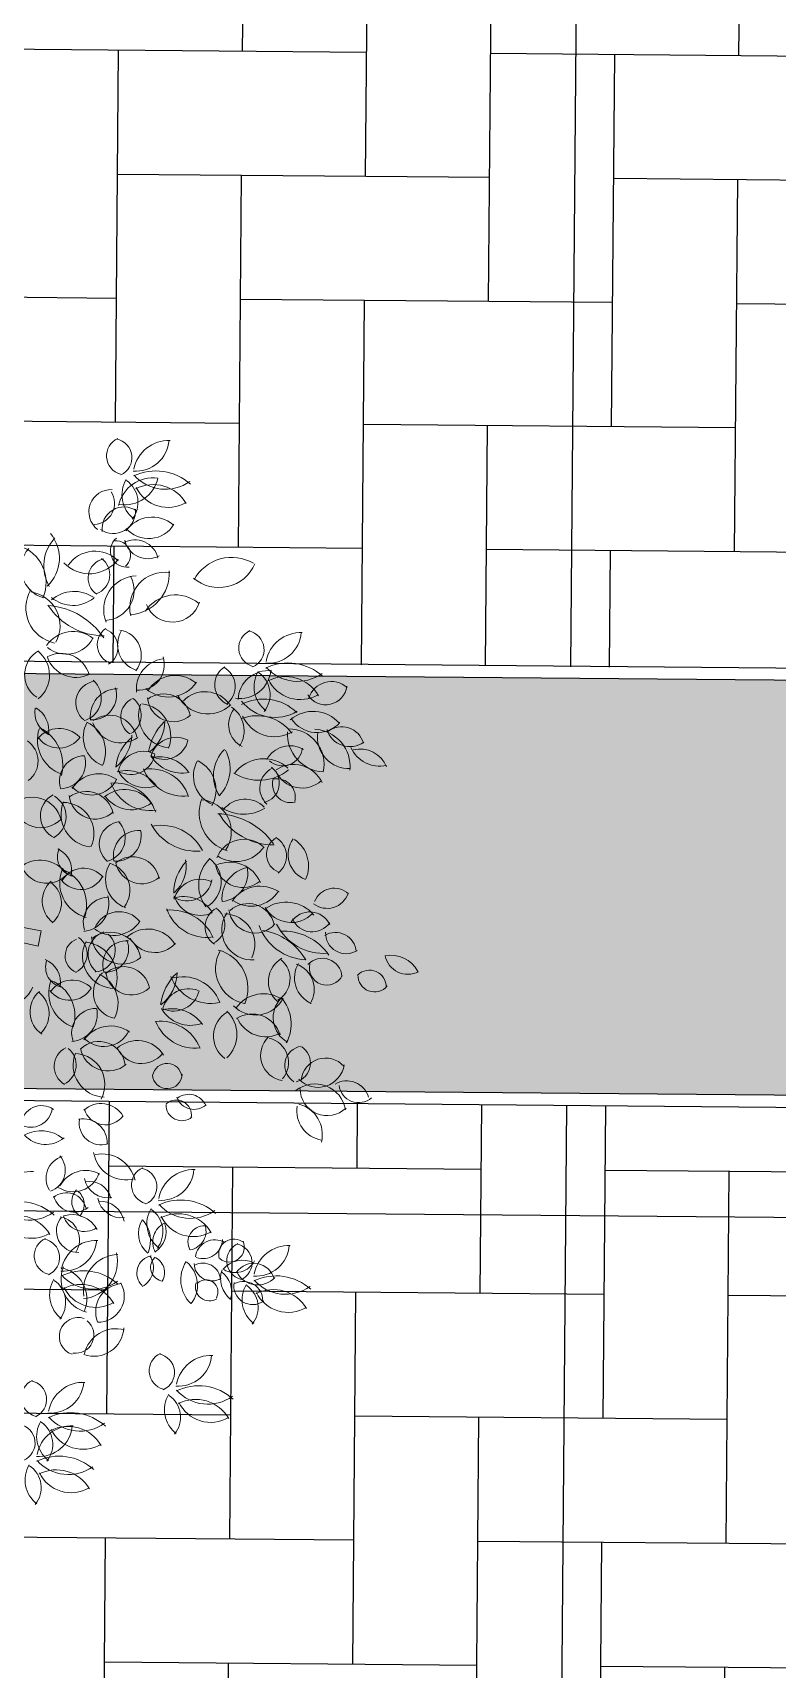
# Model space of a CAD drawing. Header units: millimetres. Extents: x 793 to 3159, y 750 to 2095.
# Drawn here: x 1248.18 to 1251.22, y 980.08 to 986.79 of the extents above; entities that cross this region are included whole.
import ezdxf

# ---------------------------------------------------------------- set-up
doc = ezdxf.new("R2010")
doc.units = ezdxf.units.MM
doc.linetypes.add('CENTER', pattern=[50.8, 31.75, -6.35, 6.35, -6.35])
doc.linetypes.add('CONTINUA', pattern=[0])
for name, color, linetype in [('A-PISOS', 252, 'Continuous'), ('A-PROY', 252, 'Continuous'), ('A-VEGETACION', 65, 'Continuous')]:
    doc.layers.add(name, color=color, linetype=linetype)
doc.layers.add('JUNTA DE CONTROL', color=7, linetype='Continuous', true_color=0xf43e0b)

# ---------------------------------------------------------------- blocks, each defined once
blk = doc.blocks.new('A$C15914C01')
at = {"layer": 'A-PISOS', "linetype": 'CONTINUA', "ltscale": 0.5}
h = blk.add_hatch(dxfattribs=at)
h.set_pattern_fill('AR-HBONE', color=250, scale=0.005, angle=45)
h.set_pattern_definition([(90, (-2174.8441, -711.9263), (-0.508, 0.508), [1.524, -0.508]), (180, (-2174.8441, -711.4183), (-0.508, 0.508), [1.524, -0.508])])
h.paths.add_polyline_path([(73.8168, -6.7051), (67.8168, -6.7051), (67.8168, -10.6088), (73.8168, -10.6088)])
h.paths.add_polyline_path([(67.8168, -4.9051), (73.8168, -4.9051), (73.8168, -0.9983), (67.8168, -0.9983)])
at = {"layer": 'A-PISOS', "color": 250, "linetype": 'CONTINUA', "ltscale": 0.5}
for p, q in [((70.8168, -0.9983), (70.8168, -4.9051)), ((70.8168, -6.7051), (70.8168, -10.6088)), ((58.8168, -7.153), (77.8618, -7.153))]:
    blk.add_line(p, q, dxfattribs=at)
blk = doc.blocks.new('XR-CONJUNTO$0$A$C458D45B7')
at = {"lineweight": 0, "extrusion": (-2.43104e-07, -5.45806e-06, 1)}
blk.add_lwpolyline([(0.1057, -1.746), (0.1681, -1.7494, -0.110183), (-0.0866, -0.95, -0.110183), (0.0225, -0.1181, 0.069274), (0.0548, -0.1083, -0.159056), (0.3751, -0.5382), (0.4313, -0.5098), (0.2694, -0.2414), (0.6188, -0.3643), (0.5483, -0.2962, -0.129481), (0.1024, -0.068, 0.184379), (0.1254, 0.0127), (0.8832, -0.1415), (0.8943, -0.0784), (0.1156, 0.0518, -0.487233), (0.1075, 0.0667, -0.157099), (0.4909, 0.4325), (0.4557, 0.4846), (0.2096, 0.2904), (0.2879, 0.6525), (0.2292, 0.5741, -0.1274), (0.063, 0.1098, -1.508538), (0.0487, 0.1166), (-0.0409, 1.3604), (-0.1014, 1.2588), (-0.0393, 0.4627, -0.187108), (-0.3498, 1.1361), (-0.3949, 1.1174), (-0.3356, 0.7801), (-0.586, 0.9428), (-0.6161, 0.9071, -0.222061), (-0.0345, 0.1193), (-0.0367, 0.1218), (-0.9935, 0.563), (-0.9683, 0.4373, -0.148996), (-0.7862, 0.3977), (-0.1177, 0.0214, -0.61159), (-0.1188, -0.006, -0.101655), (-1.381, -0.3864), (-1.4565, -0.4291), (-0.657, -0.3716, -0.12496), (-1.5382, -0.8654), (-1.5037, -0.924), (-0.968, -0.7054), (-1.2263, -1.1913), (-1.1801, -1.2004, -0.176723), (-0.0978, -0.0662, 0.164875), (-0.0374, -0.112, -0.122319), (-0.6656, -1.3725), (-0.6394, -1.3961), (-0.165, -0.7555, -0.101541), (-0.347, -1.7346), (-0.3067, -1.749), (-0.1198, -1.2235), (0.1057, -1.746)], format="xyb", close=True, dxfattribs=at)
at = {"lineweight": 0, "extrusion": (2.43104e-07, 5.45806e-06, -1)}
for centre, major_axis, start_param, end_param in [((1.2047, 1.8735), (0.0578, 0.0526, 0), 2.569534, 5.006064), ((1.153, 1.8655), (0.0521, -0.0572, 0), 4.051015, 6.582941), ((1.245, 1.9477), (0.0917, -0.1007, 0), -0.777492, 0.800951), ((1.3822, 1.7948), (0.0977, -0.1073, 0), 2.477681, 3.902549), ((1.3334, 1.6034), (0.156, 0.1421, 0), 4.983233, 6.17178), ((1.3151, 1.7162), (0.0909, 0.0828, 0), 2.943806, 4.400315), ((1.3213, 1.6411), (0.1073, 0.0977, 0), 4.075394, 5.568293), ((1.2007, 1.813), (0.1037, 0.0945, 0), 0.93843, 2.439379), ((1.1485, 1.6818), (0.0813, 0.074, 0), 6.042078, 7.680112), ((1.3664, 1.9112), (0.1269, 0.1155, 0), 1.666781, 3.133707), ((1.3223, 1.6016), (0.1055, -0.1158, 0), 3.38331, 4.908592), ((1.3796, 1.8101), (0.0974, -0.107, 0), 0.190237, 1.841773), ((1.1499, 1.643), (0.0617, -0.0677, 0), 1.384738, 3.90545), ((1.0761, 1.677), (0.064, 0.0583, 0), 0.142939, 2.254521), ((1.1583, 1.6449), (0.0609, -0.0669, 0), -0.950418, 1.336182), ((1.2034, 1.5741), (0.0607, -0.0666, 0), 2.180672, 4.465833), ((1.3207, 1.4939), (0.0968, 0.0882, 0), 4.468963, 6.135104), ((0.7863, 1.4466), (0.1042, -0.1145, 0), -1.558089, -0.023624), ((1.3021, 1.6577), (0.0817, -0.0897, 0), -0.311589, 1.576583), ((0.7305, 1.3462), (0.1061, -0.1165, 0), 4.17789, 5.832144), ((0.9098, 1.4071), (0.0922, 0.084, 0), 2.564354, 4.581363), ((1.0445, 1.4197), (0.1124, -0.1235, 0), 1.763492, 3.048606), ((1.0885, 1.3478), (0.0896, -0.0984, 0), 2.894701, 4.651743), ((1.2163, 1.4846), (0.0497, 0.0453, 0), 2.154095, 4.761131), ((1.1728, 1.4657), (0.0436, 0.0397, 0), 5.34712, 7.859851), ((1.25, 1.4337), (0.0652, -0.0716, 0), 3.353873, 5.207545), ((1.3013, 1.5509), (0.0718, 0.0654, 0), 1.80201, 3.64249), ((1.0623, 1.533), (0.1074, 0.0978, 0), 1.343784, 3.09522), ((1.1401, 1.3718), (0.0592, 0.0539, 0), 2.883799, 5.216128), ((1.0667, 1.3837), (0.0606, 0.0551, 0), 6.049447, 8.223314), ((1.5934, 1.501), (0.1183, 0.1077, 0), 1.123877, 3.002143), ((1.6493, 1.2899), (0.1299, 0.1183, 0), 4.360495, 5.965464), ((1.264, 1.2447), (0.093, -0.1021, 0), 1.914643, 3.826952), ((1.1267, 1.3204), (0.0823, -0.0904, 0), -1.350697, 0.677345), ((1.3773, 1.2548), (0.1071, 0.0976, 0), 3.627143, 5.564226), ((1.2205, 1.3933), (0.1266, 0.1153, 0), 0.666936, 2.208248), ((0.9544, 1.2463), (0.1089, 0.0991, 0), 2.493376, 4.396862), ((0.8083, 1.1701), (0.0944, -0.1037, 0), 4.007914, 5.933263), ((1.0067, 1.1728), (0.1048, 0.0954, 0), 4.716479, 6.042626), ((0.9976, 1.3915), (0.0994, 0.0906, 0), 1.606077, 3.000648), ((1.4218, 1.1595), (0.1096, 0.0998, 0), 4.447218, 6.124093), ((1.4067, 1.3114), (0.0854, 0.0778, 0), 1.013458, 3.478607), ((1.126, 1.4092), (0.1849, -0.2031, 0), 0.724844, 1.720325), ((0.8824, 0.9572), (0.2007, -0.2203, 0), 3.951237, 4.849497), ((1.0044, 1.0208), (0.0958, 0.0872, 0), 4.447811, 6.117663), ((1.1831, 1.0996), (0.0543, -0.0596, 0), 1.053155, 3.251216), ((1.1076, 1.0867), (0.0591, 0.0538, 0), 5.835663, 8.030113), ((1.2949, 1.1015), (0.0809, 0.0737, 0), 2.615368, 4.390992), ((1.1796, 1.057), (0.0767, 0.0698, 0), 5.582465, 7.669786), ((1.7599, 1.0963), (0.0578, 0.0526, 0), 2.569534, 5.006064), ((1.7082, 1.0883), (0.0521, -0.0572, 0), 4.051015, 6.582941), ((1.8002, 1.1705), (0.0917, -0.1007, 0), -0.777492, 0.800951), ((1.9374, 1.0176), (0.0977, -0.1073, 0), 2.477681, 3.902549), ((0.9742, 1.1809), (0.0917, 0.0835, 0), 1.215767, 2.960129), ((0.9191, 0.9718), (0.0753, -0.0827, 0), 1.313815, 3.349576), ((0.7825, 0.9675), (0.0853, -0.0936, 0), 4.544935, 6.312543), ((0.9566, 0.9403), (0.0806, -0.0885, 0), 3.370813, 5.157583), ((1.0156, 1.0868), (0.0921, 0.0838, 0), 1.841381, 3.51856), ((1.3902, 0.9219), (0.092, 0.0838, 0), 3.755875, 5.297094), ((1.2736, 1.0193), (0.0776, 0.0706, 0), 0.406359, 2.386168), ((1.672, 0.944), (0.0638, 0.0581, 0), 2.666489, 4.89175), ((1.5789, 0.9353), (0.0672, 0.0612, 0), 5.948182, 7.930883), ((1.6894, 1.0137), (0.0927, 0.0844, 0), 0.799218, 2.447222), ((1.8061, 0.8808), (0.0831, -0.0913, 0), 2.334246, 3.973514), ((1.8885, 0.8262), (0.156, 0.1421, 0), 4.983233, 6.17178), ((1.9216, 1.134), (0.1269, 0.1155, 0), 1.666781, 3.133707), ((1.1085, 0.8596), (0.0605, -0.0665, 0), 1.397227, 3.718561), ((1.0273, 0.8777), (0.0708, 0.0645, 0), 6.13543, 8.311571), ((1.3947, 1.027), (0.0932, -0.1024, 0), -0.25807, 1.453854), ((1.4262, 0.848), (0.0876, -0.0961, 0), 2.814409, 4.565511), ((1.8703, 0.939), (0.0909, 0.0828, 0), 2.943806, 4.400315), ((1.7037, 0.9046), (0.0813, 0.074, 0), 6.042078, 7.680112), ((1.8775, 0.8244), (0.1055, -0.1158, 0), 3.38331, 4.908592), ((1.9348, 1.0329), (0.0974, -0.107, 0), 0.190237, 1.841773), ((2.0405, 0.9558), (0.0587, -0.0645, 0), -0.724942, 1.726058), ((2.0648, 0.8685), (0.071, 0.0646, 0), 4.151426, 6.168286), ((1.1927, 0.8056), (0.0766, -0.0842, 0), 2.169655, 3.836341), ((1.083, 0.891), (0.0687, -0.0755, 0), -1.14803, 0.774852), ((1.2873, 0.805), (0.0618, 0.0563, 0), 2.887633, 4.992149), ((1.1995, 0.8106), (0.0592, -0.065, 0), 4.536575, 6.457466), ((1.4175, 0.8946), (0.0717, -0.0787, 0), 0.005641, 2.204362), ((1.3802, 0.7905), (0.0819, 0.0746, 0), 4.800278, 6.787688), ((1.5569, 0.9599), (0.1017, 0.0926, 0), 1.53285, 3.394624), ((1.5489, 0.7897), (0.0916, 0.0834, 0), 4.639012, 6.391459), ((1.7909, 0.6955), (0.1422, 0.1295, 0), 4.938646, 6.213219), ((1.8321, 0.9856), (0.1277, 0.1163, 0), 1.736283, 3.202468), ((0.9534, 0.8183), (0.0686, -0.0753, 0), 1.181124, 2.464126), ((0.8007, 0.7407), (0.0738, -0.081, 0), 4.41164, 5.590802), ((1.1603, 0.6968), (0.0837, 0.0762, 0), 4.801306, 6.789719), ((1.4108, 0.8151), (0.0902, -0.0991, 0), 0.806193, 2.626396), ((1.2759, 0.7256), (0.0902, -0.0991, 0), 3.977608, 5.798449), ((1.7473, 0.7824), (0.0749, 0.0682, 0), 2.758287, 4.551845), ((1.5937, 0.7543), (0.0858, 0.0782, 0), 6.016735, 7.583178), ((1.7659, 0.6448), (0.1288, 0.1173, 0), 5.061729, 6.377885), ((1.8322, 0.877), (0.0963, -0.1058, 0), 0.185746, 1.870263), ((1.9932, 0.6983), (0.0961, -0.1055, 0), 3.150996, 4.716777), ((2.0064, 0.8809), (0.0937, 0.0854, 0), 1.46165, 3.280739), ((1.0128, 0.7058), (0.1097, 0.0999, 0), 2.621006, 4.188153), ((0.9555, 0.6379), (0.0846, 0.077, 0), 4.543425, 6.229143), ((0.7976, 0.5988), (0.1163, -0.1277, 0), 4.342379, 5.681106), ((1.1767, 0.7201), (0.084, -0.0923, 0), 1.118017, 2.804838), ((1.0123, 0.6583), (0.089, -0.0977, 0), 4.294454, 5.876201), ((1.2035, 0.8172), (0.0808, -0.0887, 0), 0.092923, 1.977664), ((1.541, 0.6301), (0.1501, -0.1649, 0), 2.46149, 3.089068), ((1.2241, 0.7888), (0.1083, -0.1189, 0), -0.839842, 0.076229), ((2.0436, 0.7493), (0.1051, -0.1154, 0), 0.784975, 2.34939), ((1.895, 0.6229), (0.1068, 0.0972, 0), 5.428094, 7.228134), ((1.9916, 0.6138), (0.1043, -0.1145, 0), 3.932876, 5.51985), ((2.1397, 0.7382), (0.0871, -0.0957, 0), 0.673365, 2.436248), ((2.1421, 0.7965), (0.0656, -0.072, 0), 0.099805, 2.010463), ((2.1109, 0.6877), (0.0621, -0.0682, 0), 3.181514, 5.162167), ((0.7697, 0.6152), (0.0667, -0.0732, 0), 4.451717, 6.378593), ((0.9514, 0.7771), (0.0779, 0.0709, 0), 1.330154, 3.178298), ((1.3643, 0.5848), (0.1194, -0.1311, 0), 2.37923, 3.193648), ((1.061, 0.7395), (0.128, -0.1405, 0), -0.784182, 0.00199), ((1.4333, 0.6173), (0.0792, 0.0721, 0), 4.133492, 5.913453), ((1.3835, 0.7314), (0.0727, 0.0663, 0), 0.919137, 2.878591), ((1.7353, 0.573), (0.0996, -0.1093, 0), 1.696285, 3.096425), ((1.4938, 0.597), (0.1088, -0.1195, 0), -1.343022, -0.102244), ((1.9006, 0.5896), (0.0803, 0.0731, 0), 4.360409, 5.96059), ((1.8685, 0.697), (0.0551, -0.0606, 0), -0.732342, 1.438682), ((2.2645, 0.7491), (0.086, -0.0945, 0), 0.49687, 1.882198), ((2.1878, 0.572), (0.0873, 0.0795, 0), 5.195254, 6.607348), ((1.0619, 0.538), (0.0771, 0.0702, 0), 3.578431, 5.411906), ((0.9566, 0.6106), (0.0784, 0.0714, 0), 0.436241, 2.259906), ((1.3008, 0.5586), (0.0784, 0.0714, 0), 4.101275, 5.885898), ((1.2466, 0.6694), (0.0679, -0.0745, 0), -0.680065, 1.231452), ((1.3334, 0.431), (0.1199, 0.1092, 0), 5.273956, 6.694812), ((1.4562, 0.728), (0.1107, 0.1008, 0), 2.096157, 3.293233), ((1.3665, 0.4977), (0.0986, -0.1083, 0), 3.64898, 4.819134), ((1.632, 0.5695), (0.0934, 0.085, 0), 2.670249, 4.371423), ((1.466, 0.5092), (0.0985, 0.0897, 0), 5.897661, 7.518178), ((1.7945, 0.4948), (0.1, -0.1098, 0), 2.927447, 4.595886), ((1.8678, 0.5245), (0.0662, 0.0603, 0), 3.038614, 4.984341), ((1.7767, 0.5428), (0.0601, 0.0547, 0), 6.07195, 8.333963), ((1.9175, 0.4935), (0.0864, -0.0949, 0), 3.269555, 4.993185), ((1.088, 0.5957), (0.0844, 0.0768, 0), 1.169358, 3.071745), ((1.1197, 0.4426), (0.0853, -0.0936, 0), 2.842397, 4.486074), ((1.1863, 0.3544), (0.1203, -0.1321, 0), 3.77634, 5.096511), ((1.2348, 0.4358), (0.1098, 0.1, 0), 5.169368, 6.378412), ((1.3079, 0.64), (0.0836, -0.0918, 0), 0.349385, 1.792287), ((1.464, 0.6612), (0.1312, 0.1195, 0), 2.177072, 3.48534), ((1.7713, 0.7471), (0.1424, 0.1297, 0), 1.613061, 2.85523), ((1.9049, 0.5403), (0.0506, -0.0555, 0), 0.487336, 2.659089), ((1.8486, 0.4869), (0.0508, -0.0558, 0), 3.712422, 5.67171), ((1.949, 0.6437), (0.0794, -0.0872, 0), -0.015353, 1.86175), ((0.8499, 0.3477), (0.0893, 0.0814, 0), 4.677287, 6.768745), ((0.9807, 0.3937), (0.0663, -0.0728, 0), 1.151836, 3.380423), ((0.8908, 0.3895), (0.0716, 0.0652, 0), 5.958243, 8.074739), ((1.1049, 0.4906), (0.0793, 0.0722, 0), 1.533613, 3.760744), ((1.0697, 0.3839), (0.0756, -0.083, 0), 3.217275, 5.232157), ((1.2286, 0.3762), (0.0968, 0.0882, 0), 4.743456, 6.397223), ((1.2521, 0.5565), (0.0977, 0.089, 0), 1.621032, 3.240103), ((1.3275, 0.5924), (0.1258, 0.1146, 0), 2.147165, 3.513976), ((1.6951, 0.4196), (0.1098, -0.1206, 0), 1.02251, 2.655312), ((1.5334, 0.3392), (0.0887, -0.0974, 0), 3.932198, 6.037993), ((1.7204, 0.3656), (0.0819, 0.0746, 0), 4.52524, 6.227149), ((0.8831, 0.4602), (0.0782, -0.0859, 0), -0.072116, 2.100473), ((1.1017, 0.4035), (0.0999, 0.091, 0), 2.417589, 4.240237), ((0.975, 0.3218), (0.0943, 0.0859, 0), 5.432363, 7.442825), ((1.6034, 0.1235), (0.2151, 0.1959, 0), 5.465833, 6.388216), ((1.8324, 0.5474), (0.1895, 0.1725, 0), 2.274403, 3.341796), ((1.7114, 0.5766), (0.1199, 0.1092, 0), 1.728261, 2.878998), ((1.2161, 0.2832), (0.0673, 0.0612, 0), 2.962339, 5.371728), ((1.1335, 0.306), (0.0721, 0.0656, 0), 6.233027, 8.310845), ((1.2881, 0.2359), (0.0702, -0.0771, 0), 2.086658, 3.920651), ((1.193, 0.3155), (0.0695, -0.0763, 0), -1.080273, 0.780013), ((1.5187, 0.4684), (0.1407, -0.1545, 0), 0.640677, 1.802056), ((1.3814, 0.1749), (0.139, 0.1266, 0), 5.240357, 6.537285), ((1.7193, 0.1934), (0.0877, 0.0798, 0), 4.231785, 6.165473), ((1.6841, 0.3589), (0.1027, 0.0935, 0), 1.321927, 2.871663), ((1.8882, 0.2529), (0.0574, 0.0522, 0), 2.659984, 4.886166), ((1.8046, 0.2444), (0.0651, 0.0593, 0), 5.956365, 7.910978), ((2.0071, 0.2546), (0.073, -0.0801, 0), 1.067899, 2.92199), ((1.8529, 0.2045), (0.0881, -0.0968, 0), 4.451396, 5.845093), ((0.8875, 0.0763), (0.0906, -0.0995, 0), 3.208281, 4.799812), ((1.0376, 0.2277), (0.061, 0.0555, 0), 2.56328, 4.27584), ((0.9174, 0.1696), (0.0717, 0.0653, 0), 5.868543, 7.246202), ((1.2777, 0.1403), (0.0836, -0.0918, 0), 1.05786, 2.852332), ((1.1395, 0.0928), (0.0847, 0.0772, 0), 5.715564, 7.653398), ((1.2653, 0.1224), (0.081, 0.0738, 0), 4.745986, 6.818095), ((1.3006, 0.2313), (0.081, 0.0737, 0), 1.566682, 3.632794), ((1.6198, 0.0907), (0.1252, -0.1375, 0), 2.280882, 3.058707), ((1.3423, 0.1923), (0.1035, 0.0943, 0), 0.520555, 1.572296), ((1.6872, 0.1238), (0.1023, -0.1123, 0), 1.657783, 3.088171), ((1.5085, 0.1335), (0.0877, 0.0799, 0), 6.067834, 8.045041), ((1.6639, 0.0822), (0.0907, -0.0996, 0), 3.428976, 5.043905), ((0.9113, 0.2286), (0.0826, 0.0753, 0), 1.505724, 3.50646), ((1.114, 0.1223), (0.1092, 0.0994, 0), 2.564545, 4.284212), ((0.9211, 0.028), (0.116, 0.1056, 0), 5.777895, 7.358046), ((1.0515, 0.1937), (0.0742, 0.0675, 0), 1.202907, 3.195018), ((1.0653, 0.0787), (0.0761, 0.0693, 0), 4.390858, 6.307193), ((1.4867, 0.1575), (0.0691, -0.0759, 0), -0.69434, 1.265921), ((1.5428, 0.035), (0.074, -0.0812, 0), 2.549086, 4.298299), ((1.7132, 0.227), (0.076, -0.0835, 0), 0.028742, 2.061808), ((1.7609, 0.0696), (0.0958, 0.0873, 0), 3.773279, 5.238917), ((1.6186, 0.1711), (0.0865, 0.0788, 0), 0.496987, 2.185336), ((1.0061, 0.0455), (0.0741, -0.0813, 0), 1.382971, 3.131901), ((0.8706, 0.0349), (0.0772, 0.0703, 0), 6.063501, 7.880105), ((1.0551, 0.0354), (0.0842, 0.0767, 0), 0.426936, 2.193481), ((1.4792, -0.0603), (0.0897, -0.0984, 0), 3.52824, 4.904396), ((1.5428, 0.1079), (0.0824, 0.0751, 0), 1.848943, 3.581152), ((1.7894, -0.0171), (0.0929, -0.102, 0), 2.877066, 4.459805), ((1.7491, 0.1705), (0.0979, 0.0892, 0), 1.28174, 2.88803), ((1.8968, -0.0911), (0.1001, -0.1099, 0), 3.256708, 4.738799), ((2.0615, 0.1253), (0.061, -0.0669, 0), -0.518451, 1.382328), ((2.0917, 0.0318), (0.0638, 0.0581, 0), 4.23997, 6.17382), ((1.1683, -0.0388), (0.076, 0.0692, 0), 3.547046, 5.406033), ((1.2143, -0.1026), (0.0802, 0.073, 0), 4.235733, 6.327879), ((1.4251, -0.1752), (0.1293, -0.1419, 0), 3.772047, 5.013684), ((1.5677, 0.0768), (0.1144, -0.1256, 0), 0.568993, 1.974998), ((1.6504, -0.0484), (0.0635, 0.0578, 0), 2.884053, 4.963442), ((1.5628, -0.042), (0.0613, 0.0558, 0), 6.014393, 8.125504), ((1.757, -0.0586), (0.0915, 0.0833, 0), 2.215722, 4.462887), ((1.645, -0.1202), (0.0839, -0.0921, 0), 3.876593, 5.891738), ((1.7677, 0.0361), (0.0726, -0.0797, 0), -0.136696, 2.171298), ((1.7409, -0.0601), (0.0804, 0.0732, 0), 4.693667, 6.792912), ((1.9147, 0.0973), (0.0829, -0.091, 0), -0.068111, 1.76351), ((1.9938, -0.0721), (0.0613, -0.0673, 0), 2.873091, 4.978991), ((1.1895, 0.0349), (0.0855, -0.0939, 0), -0.278734, 1.37918), ((1.3332, -0.1909), (0.0947, 0.0862, 0), 4.69751, 6.460587), ((1.9848, 0.0357), (0.1576, 0.1435, 0), 2.336955, 3.515873), ((1.7667, -0.306), (0.1835, 0.1671, 0), 5.585592, 6.477293), ((2.0481, 0.0637), (0.144, -0.1582, 0), 0.643081, 1.840023), ((1.8872, -0.2906), (0.1545, -0.1697, 0), 3.813215, 4.826803), ((2.0017, 0.0257), (0.0654, 0.0596, 0), 1.333269, 3.450252), ((2.1007, -0.148), (0.0571, -0.0627, 0), 3.314505, 5.359234), ((2.1423, -0.0658), (0.062, 0.0565, 0), 1.726458, 3.911006), ((1.067, -0.178), (0.0541, 0.0492, 0), 2.68322, 5.063205), ((1.0009, -0.1711), (0.0613, 0.0558, 0), 6.051792, 8.118656), ((1.1962, -0.1774), (0.0971, 0.0884, 0), 2.300818, 4.341939), ((1.0615, -0.2672), (0.099, -0.1087, 0), 3.994279, 5.774751), ((1.1835, -0.1681), (0.0708, 0.0645, 0), 2.999749, 5.104731), ((1.2249, -0.0831), (0.0927, 0.0845, 0), 1.629632, 3.754582), ((1.1794, -0.2041), (0.0843, -0.0926, 0), 3.23424, 5.252568), ((1.1094, -0.1535), (0.0662, 0.0602, 0), 6.175407, 8.492855), ((1.2458, -0.2104), (0.0657, -0.0721, 0), 1.984045, 3.950075), ((1.1573, -0.1474), (0.0709, 0.0646, 0), 0.342552, 2.363011), ((1.3583, -0.0424), (0.0861, 0.0784, 0), 1.479157, 3.339545), ((0.9981, -0.226), (0.0616, 0.0561, 0), 2.469047, 4.222675), ((0.879, -0.2881), (0.0659, -0.0723, 0), 4.22568, 5.634213), ((1.756, -0.2172), (0.098, -0.1076, 0), 0.919855, 2.815011), ((1.5813, -0.3024), (0.11, -0.1208, 0), 4.122007, 5.830458), ((1.937, -0.2675), (0.0737, -0.081, 0), 1.444926, 3.346793), ((1.8155, -0.2583), (0.0678, -0.0744, 0), 4.55223, 6.483797), ((2.0486, -0.25), (0.077, -0.0845, 0), 1.131384, 2.832042), ((1.9072, -0.3001), (0.0807, 0.0735, 0), 5.75833, 7.572133), ((2.0484, -0.2506), (0.0543, -0.0596, 0), 3.040318, 5.351056), ((2.0653, -0.2087), (0.0478, -0.0525, 0), -0.381889, 2.519007), ((2.3304, -0.2743), (0.0822, -0.0902, 0), 3.645066, 4.967734), ((2.3965, -0.1345), (0.0702, 0.0639, 0), 1.816329, 3.659053), ((1.2195, -0.3259), (0.0723, -0.0794, 0), 0.935119, 3.152125), ((1.0826, -0.3727), (0.0884, -0.0971, 0), 4.292569, 5.905348), ((1.2355, -0.3272), (0.0729, -0.0801, 0), 3.111573, 5.233329), ((1.2669, -0.2279), (0.0717, -0.0788, 0), -0.017107, 2.169928), ((1.6019, -0.3954), (0.1448, -0.159, 0), 2.421865, 3.100606), ((1.2829, -0.2402), (0.1147, -0.1259, 0), -0.838067, 0.064627), ((1.5888, -0.1889), (0.1289, 0.1174, 0), 2.079872, 3.486061), ((1.4803, -0.4172), (0.1086, -0.1192, 0), 3.550023, 5.077952), ((2.2618, -0.2355), (0.046, -0.0505, 0), -0.150233, 2.313194), ((2.2418, -0.2842), (0.0509, 0.0463, 0), 4.671369, 7.019502), ((0.728, -0.2461), (0.1016, -0.1116, 0), -0.392699, 1.416384), ((0.9635, -0.4091), (0.0736, -0.0808, 0), 1.306379, 3.162265), ((0.8195, -0.4188), (0.0834, 0.076, 0), 6.107054, 7.814598), ((1.075, -0.3301), (0.098, -0.1076, 0), 1.026297, 2.64588), ((1.0138, -0.2583), (0.0759, 0.0691, 0), 1.246349, 3.209663), ((0.882, -0.4268), (0.1053, -0.1156, 0), 4.242804, 5.729802), ((1.0276, -0.3853), (0.0795, 0.0724, 0), 4.458357, 6.248414), ((1.5045, -0.4148), (0.0815, 0.0742, 0), 4.139575, 5.785791), ((1.4394, -0.2899), (0.0724, -0.0795, 0), -0.621746, 1.129501), ((1.8109, -0.4569), (0.1015, 0.0924, 0), 4.472501, 6.03354), ((1.7614, -0.4437), (0.1203, 0.1096, 0), 6.282223, 7.50516), ((1.1263, -0.4919), (0.074, 0.0674, 0), 3.497373, 5.431261), ((1.0172, -0.4171), (0.0834, 0.0759, 0), 0.522201, 2.222682), ((1.5107, -0.3149), (0.1032, 0.094, 0), 1.972829, 3.329136), ((1.4379, -0.5406), (0.1132, 0.1031, 0), 5.178593, 6.391981), ((1.7212, -0.4945), (0.0844, 0.0769, 0), 2.921424, 4.898357), ((1.5708, -0.4908), (0.0887, -0.0974, 0), 4.624499, 6.245935), ((1.776, -0.2819), (0.0847, -0.093, 0), -0.387081, 1.524271), ((1.7652, -0.5238), (0.0809, -0.0889, 0), 3.304004, 5.142297), ((1.9638, -0.4153), (0.0768, -0.0843, 0), 1.231448, 3.066665), ((1.1878, -0.5954), (0.0893, -0.098, 0), 2.893248, 4.484243), ((1.3911, -0.6161), (0.1186, -0.1303, 0), 3.751224, 5.04893), ((1.5298, -0.374), (0.1172, -0.1286, 0), 0.608217, 1.916874), ((1.819, -0.3683), (0.0943, 0.0859, 0), 1.81204, 3.465097), ((1.1406, -0.6349), (0.0726, -0.0797, 0), 3.097635, 5.344847), ((1.1577, -0.4355), (0.0757, -0.0832, 0), -0.410198, 1.564219), ((1.2984, -0.6458), (0.0925, 0.0842, 0), 4.69803, 6.451656), ((1.9055, -0.5708), (0.0701, -0.077, 0), 0.868385, 3.107628), ((1.8147, -0.6013), (0.0684, -0.0752, 0), 4.086493, 6.142639), ((1.9797, -0.6098), (0.0531, -0.0583, 0), 1.27183, 3.717815), ((1.9253, -0.6015), (0.0597, 0.0543, 0), 6.025032, 8.287942), ((1.0432, -0.6316), (0.0635, 0.0578, 0), 2.828355, 4.970388), ((0.9604, -0.6267), (0.0642, 0.0584, 0), 6.104573, 8.123386), ((1.166, -0.6234), (0.0885, -0.0972, 0), 0.750634, 2.670163), ((1.0384, -0.705), (0.0858, -0.0942, 0), 3.951231, 5.923783), ((1.1762, -0.5315), (0.0858, 0.0782, 0), 1.595626, 3.656981), ((1.3126, -0.5044), (0.0742, -0.0815, 0), -0.185563, 1.859253), ((2.0694, -0.6791), (0.0677, -0.0743, 0), 2.389715, 4.70032), ((1.4206, -0.6545), (0.045, 0.041, 0), 0.745147, 3.783208), ((1.4206, -0.6724), (0.0447, 0.0407, 0), 4.046495, 6.887858), ((2.0365, -0.5907), (0.0801, 0.073, 0), 0.865837, 3.095513), ((2.1578, -0.7629), (0.0624, -0.0685, 0), 3.315824, 5.152296), ((1.5113, -0.8135), (0.0514, -0.0565, 0), 3.212513, 5.011871), ((2.0285, -0.812), (0.0854, -0.0937, 0), 3.194354, 5.266214), ((2.0764, -0.7036), (0.0819, 0.0746, 0), 1.519596, 3.869397), ((2.2045, -0.6777), (0.0544, -0.0598, 0), 0.009364, 2.152356), ((0.9098, -0.8788), (0.0568, -0.0624, 0), 2.393253, 4.474922), ((1.1541, -0.8854), (0.077, 0.0701, 0), 4.690567, 6.465808), ((1.4824, -0.7811), (0.0478, 0.0435, 0), 1.591957, 3.894), ((1.4605, -0.8232), (0.0416, -0.0457, 0), 3.128591, 5.60002), ((1.5314, -0.724), (0.0552, 0.0503, 0), 1.558302, 3.521751), ((2.0741, -0.7951), (0.0813, -0.0893, 0), 0.876257, 2.452635), ((1.9318, -0.8938), (0.0862, -0.0947, 0), 4.111917, 5.679083), ((0.8645, -0.7958), (0.0594, -0.0652, 0), -0.726496, 1.218619), ((1.1537, -0.8603), (0.061, -0.0669, 0), 0.413196, 2.457667), ((1.0811, -0.944), (0.073, 0.0665, 0), 5.248983, 7.046658), ((1.1694, -0.7784), (0.0664, 0.0605, 0), 1.357884, 3.565082), ((0.926, -0.8367), (0.0863, 0.0786, 0), 1.589818, 3.127586), ((0.9106, -1.0346), (0.0926, -0.1017, 0), 3.353254, 4.564957), ((1.0253, -1.0902), (0.069, 0.0628, 0), 3.308647, 5.138973), ((0.9205, -1.0592), (0.0664, 0.0605, 0), 6.277686, 8.249253), ((1.2581, -0.957), (0.1004, 0.0914, 0), 2.033796, 3.688076), ((1.1614, -1.1268), (0.103, 0.0938, 0), 5.235197, 6.77359), ((0.8777, -1.2094), (0.0977, -0.1073, 0), 2.477681, 3.902549), ((1.0421, -1.0332), (0.0826, 0.0753, 0), 1.048711, 2.866113), ((1.0967, -1.1776), (0.0894, 0.0814, 0), 4.357835, 5.930551), ((1.3608, -1.1116), (0.0578, 0.0526, 0), 2.569534, 5.006064), ((1.3091, -1.1196), (0.0521, -0.0572, 0), 4.051015, 6.582941), ((1.4011, -1.0374), (0.0917, -0.1007, 0), -0.777492, 0.800951), ((1.5383, -1.1903), (0.0977, -0.1073, 0), 2.477681, 3.902549), ((1.1075, -1.1835), (0.0461, -0.0506, 0), 1.181961, 3.053836), ((1.1846, -1.0688), (0.0724, 0.066, 0), 2.126203, 3.662822), ((1.1126, -1.19), (0.0655, 0.0597, 0), 5.242094, 6.774017), ((0.8289, -1.4008), (0.156, 0.1421, 0), 4.983233, 6.17178), ((1.0176, -1.2329), (0.0616, 0.0561, 0), 4.748267, 6.798588), ((1.0502, -1.1398), (0.0656, 0.0598, 0), 1.617108, 3.605764), ((1.019, -1.1975), (0.0479, -0.0526, 0), 4.531679, 6.114111), ((1.242, -1.15), (0.0725, 0.066, 0), 2.164318, 3.678188), ((1.1553, -1.2826), (0.0683, -0.075, 0), 3.854023, 5.240722), ((1.4895, -1.3817), (0.156, 0.1421, 0), 4.983233, 6.17178), ((1.5226, -1.0739), (0.1269, 0.1155, 0), 1.666781, 3.133707), ((1.4784, -1.3835), (0.1055, -0.1158, 0), 3.38331, 4.908592), ((0.862, -1.093), (0.1269, 0.1155, 0), 1.666781, 3.133707), ((0.8178, -1.4026), (0.1055, -0.1158, 0), 3.38331, 4.908592), ((0.8751, -1.194), (0.0974, -0.107, 0), 0.190237, 1.841773), ((1.0668, -1.3051), (0.0651, 0.0593, 0), 2.253087, 4.566682), ((0.9783, -1.3425), (0.0642, -0.0705, 0), 4.03691, 6.007166), ((1.0918, -1.2176), (0.0659, 0.06, 0), 1.69823, 3.571093), ((1.043, -1.3545), (0.0783, -0.086, 0), 3.570728, 4.946469), ((1.4183, -1.3094), (0.0769, 0.0701, 0), 2.97626, 4.426761), ((1.2348, -1.342), (0.0872, -0.0957, 0), 4.707112, 5.824159), ((1.4712, -1.2689), (0.0909, 0.0828, 0), 2.943806, 4.400315), ((1.3047, -1.3033), (0.0813, 0.074, 0), 6.042078, 7.680112), ((1.4594, -1.343), (0.0578, -0.0634, 0), 1.791928, 3.410217), ((1.3267, -1.3023), (0.0744, 0.0678, 0), 0.401855, 1.714979), ((1.5357, -1.175), (0.0974, -0.107, 0), 0.190237, 1.841773), ((1.5135, -1.2978), (0.0522, -0.0573, 0), -1.25973, 0.566902), ((0.9678, -1.4088), (0.0578, 0.0526, 0), 2.569534, 5.006064), ((0.9161, -1.4168), (0.0521, -0.0572, 0), 4.051015, 6.582941), ((1.1453, -1.4875), (0.0977, -0.1073, 0), 2.477681, 3.902549), ((1.584, -1.3411), (0.0445, -0.0489, 0), 1.786118, 3.912369), ((1.629, -1.4107), (0.0588, 0.0536, 0), 3.97883, 5.958356), ((1.5783, -1.3283), (0.0545, -0.0598, 0), -0.813038, 1.059981), ((1.7069, -1.3894), (0.042, -0.0461, 0), 2.007707, 4.557266), ((1.6874, -1.3597), (0.0414, -0.0455, 0), -1.262708, 1.413944), ((1.0081, -1.3346), (0.0917, -0.1007, 0), -0.777492, 0.800951), ((1.2417, -1.546), (0.0999, -0.1097, 0), 2.132888, 3.812413), ((1.0778, -1.4302), (0.1128, 0.1028, 0), 0.48437, 2.20123), ((1.3819, -1.4714), (0.0526, 0.0479, 0), 3.048286, 5.247826), ((1.2889, -1.4511), (0.0602, -0.0661, 0), -1.42151, 0.212376), ((1.3575, -1.4699), (0.0495, 0.045, 0), 5.804263, 7.555064), ((1.7437, -1.5154), (0.069, -0.0758, 0), 2.992613, 4.319172), ((1.7562, -1.4153), (0.0578, 0.0526, 0), 2.569534, 5.006064), ((1.7045, -1.4233), (0.0521, -0.0572, 0), 4.051015, 6.582941), ((1.7965, -1.3411), (0.0917, -0.1007, 0), -0.777492, 0.800951), ((1.9337, -1.494), (0.0977, -0.1073, 0), 2.477681, 3.902549), ((1.1414, -1.5014), (0.0944, -0.1036, 0), 0.982263, 2.662977), ((0.9783, -1.5849), (0.0873, -0.0959, 0), 4.040533, 5.825192), ((1.0965, -1.6789), (0.156, 0.1421, 0), 4.983233, 6.17178), ((1.4235, -1.448), (0.0382, -0.0419, 0), 0.840385, 3.053217), ((1.6259, -1.4952), (0.0909, -0.0998, 0), 1.486848, 2.875757), ((1.436, -1.5206), (0.0916, 0.0834, 0), 6.141567, 7.656072), ((1.6176, -1.4269), (0.0492, -0.054, 0), 0.172175, 2.267867), ((1.5821, -1.4997), (0.0485, -0.0533, 0), 3.374486, 5.350939), ((1.7642, -1.4868), (0.0815, 0.0742, 0), 2.96694, 4.191148), ((1.6007, -1.5446), (0.0738, 0.0672, 0), 6.048868, 7.302861), ((1.711, -1.3735), (0.067, 0.061, 0), 1.213283, 2.813805), ((1.7903, -1.5105), (0.0635, 0.0579, 0), 4.479507, 6.747295), ((1.805, -1.4177), (0.0706, 0.0643, 0), 1.472484, 3.37871), ((1.8849, -1.6854), (0.156, 0.1421, 0), 4.983233, 6.17178), ((1.0782, -1.5661), (0.0909, 0.0828, 0), 2.943806, 4.400315), ((0.9117, -1.6005), (0.0813, 0.074, 0), 6.042078, 7.680112), ((1.1296, -1.3711), (0.1269, 0.1155, 0), 1.666781, 3.133707), ((1.0854, -1.6807), (0.1055, -0.1158, 0), 3.38331, 4.908592), ((1.1427, -1.4721), (0.0974, -0.107, 0), 0.190237, 1.841773), ((1.2609, -1.6323), (0.0778, -0.0855, 0), 1.918483, 3.760095), ((1.1542, -1.5703), (0.0791, 0.072, 0), 0.195187, 2.318951), ((1.6091, -1.5243), (0.0425, 0.0387, 0), 1.734871, 4.153312), ((1.5944, -1.5453), (0.0336, -0.0369, 0), 3.099403, 5.951328), ((1.786, -1.5169), (0.057, 0.0519, 0), 1.668591, 4.040558), ((1.7493, -1.5789), (0.0585, 0.0533, 0), 4.975325, 7.002562), ((1.8666, -1.5726), (0.0909, 0.0828, 0), 2.943806, 4.400315), ((1.7001, -1.607), (0.0813, 0.074, 0), 6.042078, 7.680112), ((1.918, -1.3776), (0.1269, 0.1155, 0), 1.666781, 3.133707), ((1.8738, -1.6872), (0.1055, -0.1158, 0), 3.38331, 4.908592), ((1.9311, -1.4787), (0.0974, -0.107, 0), 0.190237, 1.841773), ((1.0756, -1.7372), (0.0522, -0.0573, 0), 1.05275, 4.182005), ((1.0644, -1.7315), (0.0505, -0.0554, 0), 4.555762, 7.142185), ((1.1392, -1.6948), (0.0905, 0.0824, 0), 0.769881, 2.634816), ((1.2321, -1.8351), (0.0893, -0.098, 0), 2.51634, 4.119105), ((1.4467, -1.8713), (0.0578, 0.0526, 0), 2.569534, 5.006064), ((1.395, -1.8793), (0.0521, -0.0572, 0), 4.051015, 6.582941), ((1.487, -1.7971), (0.0917, -0.1007, 0), -0.777492, 0.800951), ((1.6242, -1.95), (0.0977, -0.1073, 0), 2.477681, 3.902549), ((0.9254, -1.9911), (0.0578, 0.0526, 0), 2.569534, 5.006064), ((0.8737, -1.9991), (0.0521, -0.0572, 0), 4.051015, 6.582941), ((0.9657, -1.9169), (0.0917, -0.1007, 0), -0.777492, 0.800951), ((1.1029, -2.0698), (0.0977, -0.1073, 0), 2.477681, 3.902549), ((1.5754, -2.1414), (0.156, 0.1421, 0), 4.983233, 6.17178), ((1.5571, -2.0286), (0.0909, 0.0828, 0), 2.943806, 4.400315), ((1.3906, -2.063), (0.0813, 0.074, 0), 6.042078, 7.680112), ((1.6084, -1.8336), (0.1269, 0.1155, 0), 1.666781, 3.133707), ((1.5643, -2.1432), (0.1055, -0.1158, 0), 3.38331, 4.908592), ((1.6216, -1.9347), (0.0974, -0.107, 0), 0.190237, 1.841773), ((1.0541, -2.2612), (0.156, 0.1421, 0), 4.983233, 6.17178), ((1.0872, -1.9534), (0.1269, 0.1155, 0), 1.666781, 3.133707), ((0.8295, -2.178), (0.0521, -0.0572, 0), 4.051015, 6.582941), ((1.0358, -2.1484), (0.0909, 0.0828, 0), 2.943806, 4.400315), ((0.9215, -2.0958), (0.0917, -0.1007, 0), -0.777492, 0.800951), ((1.0587, -2.2486), (0.0977, -0.1073, 0), 2.477681, 3.902549), ((0.8693, -2.1828), (0.0813, 0.074, 0), 6.042078, 7.680112), ((1.043, -2.263), (0.1055, -0.1158, 0), 3.38331, 4.908592), ((1.1003, -2.0545), (0.0974, -0.107, 0), 0.190237, 1.841773), ((0.9916, -2.3272), (0.0909, 0.0828, 0), 2.943806, 4.400315), ((0.8251, -2.3616), (0.0813, 0.074, 0), 6.042078, 7.680112), ((1.0099, -2.44), (0.156, 0.1421, 0), 4.983233, 6.17178), ((1.0429, -2.1322), (0.1269, 0.1155, 0), 1.666781, 3.133707), ((0.9988, -2.4419), (0.1055, -0.1158, 0), 3.38331, 4.908592), ((1.0561, -2.2333), (0.0974, -0.107, 0), 0.190237, 1.841773)]:
    blk.add_ellipse(centre, major_axis=major_axis, ratio=1, start_param=start_param, end_param=end_param, dxfattribs=at)

msp = doc.modelspace()

# ---------------------------------------------------------------- hatches: boundary and pattern name
at = {"layer": 'A-VEGETACION', "linetype": 'CONTINUA'}
h = msp.add_hatch(dxfattribs=at)
h.set_pattern_fill('AR-SAND', color=256, scale=0.02, angle=0.534047)
h.set_pattern_definition([(38.034047, (-995.48666, 277.431), (-0.04112262, 0.97848569), [0, -0.77216, 0, -0.8636, 0, -0.8255]), (8.034047, (-995.4867, 277.431), (0.8856448, 1.4419677), [0, -0.41656, 0, -0.69596, 0, -0.2667]), (328.034047, (-996.1115, 277.42514), (1.58188923, 0.0176195), [0, -0.254, 0, -0.9144, 0, -1.1938]), (318.034047, (-996.1115, 277.4251), (1.5228908, 0.4600731), [0, -0.127, 0, -0.59944, 0, -0.6858])])
h.paths.add_polyline_path([(1266.51536, 983.9992), (1266.50048, 982.29926), (1284.99257, 982.13736), (1285.00745, 983.8373)])
h.paths.add_polyline_path([(1234.84776, 982.57638), (1234.86265, 984.27631), (1220.54274, 984.40214), (1220.52879, 982.70215)])
h.paths.add_polyline_path([(1243.00385, 984.20504), (1242.98897, 982.5051), (1257.30842, 982.37974), (1257.3233, 984.07967)])

# ---------------------------------------------------------------- linework, layer by layer
at = {"layer": 'A-PROY', "linetype": 'CONTINUA', "ltscale": 0.5}
for p, q in [((1257.37374, 984.12923, -8.82974), (1242.95429, 984.25547, -8.82974)), ((1257.3233, 984.07967, -8.82974), (1243.00385, 984.20504, -8.82974)), ((1257.35798, 982.3293, -8.82974), (1242.93853, 982.45554, -8.82974)), ((1257.30842, 982.37974, -8.82974), (1242.98897, 982.5051, -8.82974))]:
    msp.add_line(p, q, dxfattribs=at)

# ---------------------------------------------------------------- block references
at = {"layer": 'A-VEGETACION', "linetype": 'CONTINUA', "ltscale": 0.5, "rotation": 358.9643485424647}
msp.add_blockref('XR-CONJUNTO$0$A$C458D45B7', (1247.3188, 983.20123, -8.82974), dxfattribs=at)
at = {"layer": 'JUNTA DE CONTROL', "linetype": 'CENTER', "ltscale": 0.05, "rotation": 359.5035917933524}
msp.add_blockref('A$C15914C01', (1179.60612, 989.70753, 293.72089), dxfattribs=at)

doc.saveas('drawing.dxf')
